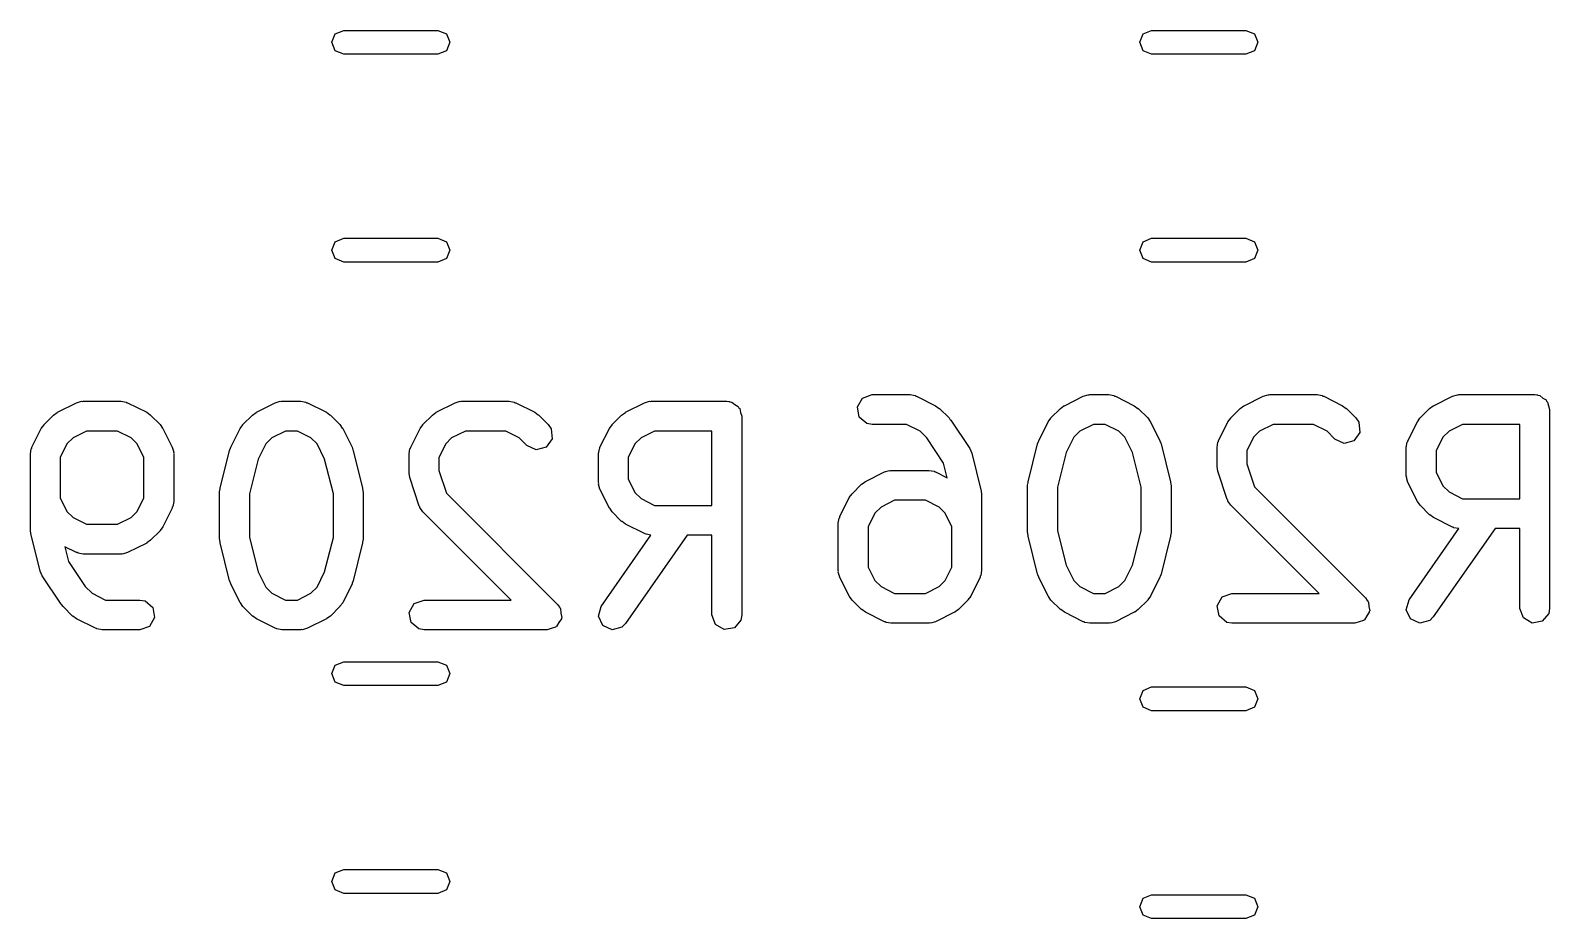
# Model space of a CAD drawing. Extents: x 109 to 192, y -153 to -42.
# Drawn here: x 184.37 to 192.01, y -81.35 to -76.89 of the extents above; entities that cross this region are included whole.
import ezdxf

# ---------------------------------------------------------------- set-up
doc = ezdxf.new("R2010")
doc.units = 0
doc.layers.add('BLACK', color=7, linetype='CONTINUOUS')

msp = doc.modelspace()

# ---------------------------------------------------------------- linework, layer by layer
at = {"layer": 'BLACK', "linetype": 'CONTINUOUS'}
for p, q in [((185.885, -76.9475), (185.902, -76.9051)), ((185.902, -76.9899), (185.885, -76.9475)), ((185.902, -76.9051), (185.945, -76.8875)), ((185.945, -76.8875), (186.419, -76.8875)), ((186.419, -76.8875), (186.462, -76.9051)), ((186.462, -76.9051), (186.479, -76.9475)), ((186.479, -76.9475), (186.462, -76.9899)), ((189.949, -76.9475), (189.966, -76.9051)), ((189.966, -76.9899), (189.949, -76.9475)), ((189.966, -76.9051), (190.009, -76.8875)), ((190.009, -76.8875), (190.483, -76.8875)), ((190.483, -76.8875), (190.526, -76.9051)), ((190.526, -76.9051), (190.543, -76.9475)), ((190.543, -76.9475), (190.526, -76.9899)), ((185.945, -77.0075), (185.902, -76.9899)), ((186.419, -77.0075), (185.945, -77.0075)), ((186.462, -76.9899), (186.419, -77.0075)), ((190.009, -77.0075), (189.966, -76.9899)), ((190.483, -77.0075), (190.009, -77.0075)), ((190.526, -76.9899), (190.483, -77.0075)), ((185.902, -77.9501), (185.945, -77.9325)), ((185.945, -77.9325), (186.419, -77.9325)), ((186.419, -77.9325), (186.462, -77.9501)), ((189.966, -77.9501), (190.009, -77.9325)), ((190.009, -77.9325), (190.483, -77.9325)), ((190.483, -77.9325), (190.526, -77.9501)), ((185.885, -77.9925), (185.902, -77.9501)), ((185.902, -78.0349), (185.885, -77.9925)), ((186.462, -77.9501), (186.479, -77.9925)), ((186.479, -77.9925), (186.462, -78.0349)), ((189.949, -77.9925), (189.966, -77.9501)), ((189.966, -78.0349), (189.949, -77.9925)), ((190.526, -77.9501), (190.543, -77.9925)), ((190.543, -77.9925), (190.526, -78.0349)), ((185.945, -78.0525), (185.902, -78.0349)), ((186.419, -78.0525), (185.945, -78.0525)), ((186.462, -78.0349), (186.419, -78.0525)), ((190.009, -78.0525), (189.966, -78.0349)), ((190.483, -78.0525), (190.009, -78.0525)), ((190.526, -78.0349), (190.483, -78.0525)), ((184.506, -78.8079), (184.601, -78.7603)), ((184.601, -78.7603), (184.626, -78.7529)), ((184.626, -78.7529), (184.63, -78.7539)), ((184.63, -78.7539), (184.634, -78.7524)), ((184.634, -78.7524), (184.825, -78.7524)), ((184.825, -78.7524), (184.851, -78.7569)), ((184.851, -78.7569), (184.854, -78.7598)), ((184.854, -78.7598), (184.858, -78.7603)), ((184.858, -78.7603), (184.954, -78.8079)), ((185.506, -78.8079), (185.601, -78.7603)), ((185.601, -78.7603), (185.626, -78.7529)), ((185.626, -78.7529), (185.63, -78.7539)), ((185.63, -78.7539), (185.634, -78.7524)), ((185.634, -78.7524), (185.73, -78.7524)), ((185.73, -78.7524), (185.755, -78.7569)), ((185.755, -78.7569), (185.759, -78.7598)), ((185.759, -78.7598), (185.763, -78.7603)), ((185.763, -78.7603), (185.858, -78.8079)), ((186.41, -78.8079), (186.506, -78.7603)), ((186.506, -78.7603), (186.531, -78.7529)), ((186.531, -78.7529), (186.535, -78.7539)), ((186.535, -78.7539), (186.539, -78.7524)), ((186.539, -78.7524), (186.777, -78.7524)), ((186.777, -78.7524), (186.803, -78.7569)), ((186.803, -78.7569), (186.806, -78.7598)), ((186.806, -78.7598), (186.811, -78.7603)), ((186.811, -78.7603), (186.906, -78.8079)), ((187.363, -78.8079), (187.458, -78.7603)), ((187.458, -78.7603), (187.483, -78.7529)), ((187.483, -78.7529), (187.487, -78.7539)), ((187.487, -78.7539), (187.492, -78.7524)), ((187.492, -78.7524), (187.872, -78.7524)), ((187.872, -78.7524), (187.882, -78.7541)), ((187.882, -78.7541), (187.885, -78.7535)), ((187.885, -78.7535), (187.888, -78.7552)), ((187.888, -78.7552), (187.898, -78.7569)), ((187.898, -78.7569), (187.913, -78.7694)), ((187.913, -78.7694), (187.93, -78.7792)), ((187.93, -78.7792), (187.932, -78.7855)), ((187.932, -78.7855), (187.937, -78.7899)), ((188.529, -78.7814), (188.555, -78.7369)), ((188.538, -78.8319), (188.529, -78.7814)), ((188.555, -78.7369), (188.603, -78.7194)), ((188.603, -78.7194), (188.794, -78.7194)), ((188.794, -78.7194), (188.819, -78.7239)), ((188.819, -78.7239), (188.823, -78.7268)), ((188.823, -78.7268), (188.827, -78.7273)), ((188.827, -78.7273), (188.922, -78.7749)), ((188.922, -78.7749), (188.94, -78.7883)), ((188.94, -78.7883), (188.942, -78.789)), ((188.942, -78.789), (188.99, -78.8366)), ((189.502, -78.8366), (189.55, -78.789)), ((189.55, -78.789), (189.568, -78.7761)), ((189.568, -78.7761), (189.57, -78.7749)), ((189.57, -78.7749), (189.665, -78.7273)), ((189.665, -78.7273), (189.69, -78.7199)), ((189.69, -78.7199), (189.694, -78.7209)), ((189.694, -78.7209), (189.698, -78.7194)), ((189.698, -78.7194), (189.794, -78.7194)), ((189.794, -78.7194), (189.819, -78.7239)), ((189.819, -78.7239), (189.823, -78.7268)), ((189.823, -78.7268), (189.827, -78.7273)), ((189.827, -78.7273), (189.922, -78.7749)), ((189.922, -78.7749), (189.94, -78.7883)), ((189.94, -78.7883), (189.942, -78.789)), ((189.942, -78.789), (189.99, -78.8366)), ((190.407, -78.8366), (190.455, -78.789)), ((190.455, -78.789), (190.473, -78.7761)), ((190.473, -78.7761), (190.474, -78.7749)), ((190.474, -78.7749), (190.57, -78.7273)), ((190.57, -78.7273), (190.595, -78.7199)), ((190.595, -78.7199), (190.599, -78.7209)), ((190.599, -78.7209), (190.603, -78.7194)), ((190.603, -78.7194), (190.841, -78.7194)), ((190.841, -78.7194), (190.867, -78.7239)), ((190.867, -78.7239), (190.87, -78.7268)), ((190.87, -78.7268), (190.875, -78.7273)), ((190.875, -78.7273), (190.97, -78.7749)), ((190.97, -78.7749), (190.988, -78.7883)), ((190.988, -78.7883), (190.99, -78.789)), ((190.99, -78.789), (191.037, -78.8366)), ((191.36, -78.8366), (191.407, -78.789)), ((191.407, -78.789), (191.426, -78.7761)), ((191.426, -78.7761), (191.427, -78.7749)), ((191.427, -78.7749), (191.522, -78.7273)), ((191.522, -78.7273), (191.547, -78.7199)), ((191.547, -78.7199), (191.551, -78.7209)), ((191.551, -78.7209), (191.556, -78.7194)), ((191.556, -78.7194), (191.936, -78.7194)), ((191.936, -78.7194), (191.946, -78.7211)), ((191.946, -78.7211), (191.95, -78.7205)), ((191.95, -78.7205), (191.952, -78.7222)), ((191.952, -78.7222), (191.962, -78.7239)), ((191.962, -78.7239), (191.977, -78.7364)), ((191.977, -78.7364), (191.994, -78.7462)), ((191.994, -78.7462), (191.996, -78.7525)), ((191.996, -78.7525), (192.001, -78.7569)), ((192.001, -78.7569), (192.005, -78.7761)), ((192.005, -78.7761), (192.011, -78.7944)), ((184.438, -78.8696), (184.486, -78.822)), ((184.486, -78.822), (184.504, -78.8091)), ((184.504, -78.8091), (184.506, -78.8079)), ((184.954, -78.8079), (184.972, -78.8213)), ((184.972, -78.8213), (184.973, -78.822)), ((184.973, -78.822), (185.021, -78.8696)), ((185.438, -78.8696), (185.486, -78.822)), ((185.486, -78.822), (185.504, -78.8091)), ((185.504, -78.8091), (185.506, -78.8079)), ((185.858, -78.8079), (185.876, -78.8213)), ((185.876, -78.8213), (185.878, -78.822)), ((185.878, -78.822), (185.926, -78.8696)), ((186.343, -78.8696), (186.391, -78.822)), ((186.391, -78.822), (186.409, -78.8091)), ((186.409, -78.8091), (186.41, -78.8079)), ((186.906, -78.8079), (186.924, -78.8213)), ((186.924, -78.8213), (186.926, -78.822)), ((186.926, -78.822), (186.973, -78.8696)), ((187.296, -78.8696), (187.343, -78.822)), ((187.343, -78.822), (187.362, -78.8091)), ((187.362, -78.8091), (187.363, -78.8079)), ((187.937, -78.7899), (187.941, -78.8091)), ((187.941, -78.8091), (187.947, -78.8274)), ((187.947, -78.8274), (187.947, -79.8274)), ((188.577, -78.8649), (188.538, -78.8319)), ((188.603, -78.8694), (188.577, -78.8649)), ((188.99, -78.8366), (188.996, -78.8459)), ((188.996, -78.8459), (188.999, -78.848)), ((188.999, -78.848), (189.094, -78.9909)), ((189.441, -78.9513), (189.488, -78.8561)), ((189.488, -78.8561), (189.502, -78.8381)), ((189.502, -78.8381), (189.502, -78.8366)), ((189.99, -78.8366), (190.002, -78.855)), ((190.002, -78.855), (190.004, -78.8561)), ((190.004, -78.8561), (190.051, -78.9513)), ((190.346, -78.9513), (190.393, -78.8561)), ((190.393, -78.8561), (190.407, -78.8381)), ((190.407, -78.8381), (190.407, -78.8366)), ((191.037, -78.8366), (191.052, -78.8579)), ((191.052, -78.8579), (191.057, -78.909)), ((191.298, -78.9513), (191.346, -78.8561)), ((191.346, -78.8561), (191.359, -78.8381)), ((191.359, -78.8381), (191.36, -78.8366)), ((192.011, -78.7944), (192.011, -79.7944)), ((184.377, -78.9843), (184.424, -78.8891)), ((184.424, -78.8891), (184.438, -78.8711)), ((184.438, -78.8711), (184.438, -78.8696)), ((184.584, -78.9366), (184.553, -78.967)), ((184.652, -78.9024), (184.584, -78.9366)), ((184.807, -78.9024), (184.652, -78.9024)), ((184.876, -78.9366), (184.807, -78.9024)), ((184.906, -78.967), (184.876, -78.9366)), ((185.021, -78.8696), (185.034, -78.888)), ((185.034, -78.888), (185.035, -78.8891)), ((185.035, -78.8891), (185.082, -78.9843)), ((185.377, -78.9843), (185.424, -78.8891)), ((185.424, -78.8891), (185.438, -78.8711)), ((185.438, -78.8711), (185.438, -78.8696)), ((185.584, -78.9366), (185.553, -78.967)), ((185.652, -78.9024), (185.584, -78.9366)), ((185.712, -78.9024), (185.652, -78.9024)), ((185.78, -78.9366), (185.712, -78.9024)), ((185.811, -78.967), (185.78, -78.9366)), ((185.926, -78.8696), (185.938, -78.888)), ((185.938, -78.888), (185.94, -78.8891)), ((185.94, -78.8891), (185.987, -78.9843)), ((186.282, -78.9843), (186.329, -78.8891)), ((186.329, -78.8891), (186.343, -78.8711)), ((186.343, -78.8711), (186.343, -78.8696)), ((186.488, -78.9366), (186.458, -78.967)), ((186.557, -78.9024), (186.488, -78.9366)), ((186.76, -78.9024), (186.557, -78.9024)), ((186.828, -78.9366), (186.76, -78.9024)), ((186.867, -78.9757), (186.828, -78.9366)), ((186.973, -78.8696), (186.988, -78.8909)), ((186.988, -78.8909), (186.993, -78.942)), ((187.234, -78.9843), (187.282, -78.8891)), ((187.282, -78.8891), (187.295, -78.8711)), ((187.295, -78.8711), (187.296, -78.8696)), ((187.441, -78.9366), (187.41, -78.967)), ((187.509, -78.9024), (187.441, -78.9366)), ((187.797, -78.9024), (187.509, -78.9024)), ((187.797, -79.2762), (187.797, -78.9024)), ((188.776, -78.8694), (188.603, -78.8694)), ((188.844, -78.9036), (188.776, -78.8694)), ((188.878, -78.9374), (188.844, -78.9036)), ((188.962, -79.0633), (188.878, -78.9374)), ((189.617, -78.934), (189.579, -79.011)), ((189.648, -78.9036), (189.617, -78.934)), ((189.716, -78.8694), (189.648, -78.9036)), ((189.776, -78.8694), (189.716, -78.8694)), ((189.844, -78.9036), (189.776, -78.8694)), ((189.875, -78.934), (189.844, -78.9036)), ((189.913, -79.011), (189.875, -78.934)), ((190.522, -78.934), (190.488, -79.0026)), ((190.552, -78.9036), (190.522, -78.934)), ((190.621, -78.8694), (190.552, -78.9036)), ((190.824, -78.8694), (190.621, -78.8694)), ((190.892, -78.9036), (190.824, -78.8694)), ((190.931, -78.9427), (190.892, -78.9036)), ((191.057, -78.909), (191.027, -78.9511)), ((191.474, -78.934), (191.44, -79.0026)), ((191.505, -78.9036), (191.474, -78.934)), ((191.573, -78.8694), (191.505, -78.9036)), ((191.861, -78.8694), (191.573, -78.8694)), ((191.861, -79.2432), (191.861, -78.8694)), ((184.369, -79.0179), (184.373, -78.9922)), ((184.369, -79.3988), (184.369, -79.0179)), ((184.373, -78.9922), (184.376, -78.9888)), ((184.376, -78.9888), (184.377, -78.9843)), ((184.553, -78.967), (184.519, -79.0356)), ((184.94, -79.0356), (184.906, -78.967)), ((185.082, -78.9843), (185.09, -79.0093)), ((185.09, -79.0093), (185.089, -79.0136)), ((185.089, -79.0136), (185.09, -79.0179)), ((185.09, -79.0179), (185.09, -79.256)), ((185.324, -79.1901), (185.371, -78.9997)), ((185.371, -78.9997), (185.376, -78.9878)), ((185.376, -78.9878), (185.377, -78.9843)), ((185.553, -78.967), (185.515, -79.044)), ((185.849, -79.044), (185.811, -78.967)), ((185.987, -78.9843), (185.991, -78.9967)), ((185.991, -78.9967), (185.993, -78.9997)), ((185.993, -78.9997), (186.04, -79.1901)), ((186.274, -79.0179), (186.278, -78.9922)), ((186.274, -79.1131), (186.274, -79.0179)), ((186.278, -78.9922), (186.281, -78.9888)), ((186.281, -78.9888), (186.282, -78.9843)), ((186.458, -78.967), (186.424, -79.0356)), ((186.914, -78.9973), (186.867, -78.9757)), ((186.963, -78.9841), (186.914, -78.9973)), ((186.993, -78.942), (186.963, -78.9841)), ((187.226, -79.0179), (187.231, -78.9922)), ((187.226, -79.1607), (187.226, -79.0179)), ((187.231, -78.9922), (187.233, -78.9888)), ((187.233, -78.9888), (187.234, -78.9843)), ((187.41, -78.967), (187.376, -79.0356)), ((189.094, -78.9909), (189.104, -79.0139)), ((189.104, -79.0139), (189.104, -79.0143)), ((189.104, -79.0143), (189.152, -79.2048)), ((189.388, -79.1571), (189.435, -78.9667)), ((189.435, -78.9667), (189.44, -78.9548)), ((189.44, -78.9548), (189.441, -78.9513)), ((189.579, -79.011), (189.535, -79.1846)), ((189.957, -79.1846), (189.913, -79.011)), ((190.051, -78.9513), (190.055, -78.9637)), ((190.055, -78.9637), (190.057, -78.9667)), ((190.057, -78.9667), (190.104, -79.1571)), ((190.338, -78.9849), (190.342, -78.9592)), ((190.338, -79.0801), (190.338, -78.9849)), ((190.342, -78.9592), (190.345, -78.9558)), ((190.345, -78.9558), (190.346, -78.9513)), ((190.488, -79.0026), (190.488, -79.0679)), ((190.978, -78.9643), (190.931, -78.9427)), ((191.027, -78.9511), (190.978, -78.9643)), ((191.29, -78.9849), (191.295, -78.9592)), ((191.29, -79.1277), (191.29, -78.9849)), ((191.295, -78.9592), (191.297, -78.9558)), ((191.297, -78.9558), (191.298, -78.9513)), ((191.44, -79.0026), (191.44, -79.11)), ((184.519, -79.0356), (184.519, -79.2382)), ((184.94, -79.2382), (184.94, -79.0356)), ((185.515, -79.044), (185.471, -79.2176)), ((185.893, -79.2176), (185.849, -79.044)), ((186.424, -79.0356), (186.424, -79.1009)), ((187.376, -79.0356), (187.376, -79.143)), ((188.981, -79.1374), (188.962, -79.0633)), ((190.338, -79.0816), (190.338, -79.0801)), ((190.342, -79.1038), (190.338, -79.0816)), ((190.488, -79.0679), (190.526, -79.1824)), ((186.274, -79.1146), (186.274, -79.1131)), ((186.278, -79.1368), (186.274, -79.1146)), ((186.325, -79.2797), (186.278, -79.1368)), ((186.424, -79.1009), (186.462, -79.2154)), ((187.228, -79.1649), (187.226, -79.1607)), ((187.227, -79.1693), (187.228, -79.1649)), ((187.234, -79.1943), (187.227, -79.1693)), ((187.376, -79.143), (187.41, -79.2115)), ((188.502, -79.2175), (188.55, -79.1699)), ((188.55, -79.1699), (188.568, -79.1571)), ((188.568, -79.1571), (188.57, -79.1559)), ((188.57, -79.1559), (188.665, -79.1083)), ((188.665, -79.1083), (188.69, -79.1008)), ((188.69, -79.1008), (188.694, -79.1019)), ((188.694, -79.1019), (188.698, -79.1003)), ((188.698, -79.1003), (188.889, -79.1003)), ((188.889, -79.1003), (188.915, -79.1049)), ((188.915, -79.1049), (188.918, -79.1077)), ((188.918, -79.1077), (188.922, -79.1083)), ((188.922, -79.1083), (188.981, -79.1374)), ((189.385, -79.1753), (189.388, -79.1606)), ((189.388, -79.1606), (189.388, -79.1571)), ((190.104, -79.1571), (190.106, -79.1721)), ((190.389, -79.2467), (190.342, -79.1038)), ((191.292, -79.1319), (191.29, -79.1277)), ((191.291, -79.1363), (191.292, -79.1319)), ((191.298, -79.1613), (191.291, -79.1363)), ((191.346, -79.2565), (191.298, -79.1613)), ((191.44, -79.11), (191.474, -79.1785)), ((184.519, -79.2382), (184.553, -79.3068)), ((184.906, -79.3068), (184.94, -79.2382)), ((185.321, -79.2083), (185.324, -79.1936)), ((185.321, -79.4464), (185.321, -79.2083)), ((185.324, -79.1936), (185.324, -79.1901)), ((185.471, -79.2176), (185.471, -79.4372)), ((185.893, -79.4372), (185.893, -79.2176)), ((186.04, -79.1901), (186.042, -79.2051)), ((186.042, -79.2051), (186.043, -79.2083)), ((186.043, -79.2083), (186.043, -79.4464)), ((186.462, -79.2154), (187.021, -79.7743)), ((187.282, -79.2895), (187.234, -79.1943)), ((187.41, -79.2115), (187.441, -79.2419)), ((187.441, -79.2419), (187.509, -79.2762)), ((188.441, -79.3323), (188.488, -79.237)), ((188.488, -79.237), (188.502, -79.219)), ((188.502, -79.219), (188.502, -79.2175)), ((189.152, -79.2048), (189.153, -79.2197)), ((189.153, -79.2197), (189.154, -79.223)), ((189.154, -79.223), (189.154, -79.6039)), ((189.385, -79.4134), (189.385, -79.1753)), ((189.535, -79.1846), (189.535, -79.4042)), ((189.957, -79.4042), (189.957, -79.1846)), ((190.106, -79.1721), (190.107, -79.1753)), ((190.107, -79.1753), (190.107, -79.4134)), ((190.392, -79.2502), (190.389, -79.2467)), ((190.526, -79.1824), (191.085, -79.7413)), ((191.474, -79.1785), (191.505, -79.2089)), ((191.505, -79.2089), (191.573, -79.2432)), ((191.573, -79.2432), (191.861, -79.2432)), ((184.553, -79.3068), (184.584, -79.3372)), ((184.876, -79.3372), (184.906, -79.3068)), ((185.082, -79.2895), (185.035, -79.3847)), ((185.083, -79.285), (185.082, -79.2895)), ((185.086, -79.2816), (185.083, -79.285)), ((185.09, -79.256), (185.086, -79.2816)), ((186.328, -79.2832), (186.325, -79.2797)), ((186.328, -79.2876), (186.328, -79.2832)), ((186.343, -79.309), (186.328, -79.2876)), ((186.787, -79.7524), (186.343, -79.309)), ((187.283, -79.2906), (187.282, -79.2895)), ((187.296, -79.309), (187.283, -79.2906)), ((187.343, -79.3566), (187.296, -79.309)), ((187.509, -79.2762), (187.797, -79.2762)), ((188.617, -79.315), (188.583, -79.3835)), ((188.648, -79.2846), (188.617, -79.315)), ((188.716, -79.2503), (188.648, -79.2846)), ((188.871, -79.2503), (188.716, -79.2503)), ((188.94, -79.2846), (188.871, -79.2503)), ((188.97, -79.315), (188.94, -79.2846)), ((189.004, -79.3835), (188.97, -79.315)), ((190.392, -79.2546), (190.392, -79.2502)), ((190.407, -79.276), (190.392, -79.2546)), ((190.851, -79.7194), (190.407, -79.276)), ((191.347, -79.2576), (191.346, -79.2565)), ((191.36, -79.276), (191.347, -79.2576)), ((191.407, -79.3236), (191.36, -79.276)), ((191.409, -79.3243), (191.407, -79.3236)), ((184.37, -79.4021), (184.369, -79.3988)), ((184.584, -79.3372), (184.652, -79.3714)), ((184.652, -79.3714), (184.807, -79.3714)), ((184.807, -79.3714), (184.876, -79.3372)), ((185.035, -79.3847), (185.021, -79.4027)), ((187.345, -79.3573), (187.343, -79.3566)), ((187.363, -79.3707), (187.345, -79.3573)), ((187.458, -79.4183), (187.363, -79.3707)), ((188.433, -79.3658), (188.437, -79.3402)), ((188.433, -79.6039), (188.433, -79.3658)), ((188.437, -79.3402), (188.44, -79.3367)), ((188.44, -79.3367), (188.441, -79.3323)), ((188.583, -79.3835), (188.583, -79.5862)), ((189.004, -79.5862), (189.004, -79.3835)), ((191.304, -79.7514), (191.554, -79.393)), ((191.427, -79.3377), (191.409, -79.3243)), ((191.737, -79.3932), (191.426, -79.8374)), ((191.522, -79.3853), (191.427, -79.3377)), ((191.526, -79.3858), (191.522, -79.3853)), ((191.53, -79.3887), (191.526, -79.3858)), ((191.554, -79.393), (191.53, -79.3887)), ((191.861, -79.3932), (191.737, -79.3932)), ((191.861, -79.7944), (191.861, -79.3932)), ((184.371, -79.417), (184.37, -79.4021)), ((184.419, -79.6075), (184.371, -79.417)), ((184.954, -79.4659), (184.858, -79.5135)), ((184.955, -79.4647), (184.954, -79.4659)), ((184.973, -79.4518), (184.955, -79.4647)), ((185.021, -79.4042), (184.973, -79.4518)), ((185.021, -79.4027), (185.021, -79.4042)), ((185.322, -79.4497), (185.321, -79.4464)), ((185.324, -79.4646), (185.322, -79.4497)), ((185.371, -79.6551), (185.324, -79.4646)), ((185.471, -79.4372), (185.515, -79.6107)), ((185.849, -79.6107), (185.893, -79.4372)), ((186.04, -79.4646), (185.993, -79.6551)), ((186.043, -79.4464), (186.04, -79.4612)), ((186.04, -79.4612), (186.04, -79.4646)), ((187.24, -79.7844), (187.49, -79.426)), ((187.673, -79.4262), (187.362, -79.8704)), ((187.462, -79.4188), (187.458, -79.4183)), ((187.466, -79.4217), (187.462, -79.4188)), ((187.49, -79.426), (187.466, -79.4217)), ((187.797, -79.4262), (187.673, -79.4262)), ((187.797, -79.8274), (187.797, -79.4262)), ((189.386, -79.4167), (189.385, -79.4134)), ((189.388, -79.4316), (189.386, -79.4167)), ((189.435, -79.6221), (189.388, -79.4316)), ((189.535, -79.4042), (189.579, -79.5777)), ((189.913, -79.5777), (189.957, -79.4042)), ((190.104, -79.4316), (190.057, -79.6221)), ((190.107, -79.4134), (190.104, -79.4282)), ((190.104, -79.4282), (190.104, -79.4316)), ((184.601, -79.5135), (184.543, -79.4844)), ((184.543, -79.4844), (184.561, -79.5585)), ((184.605, -79.514), (184.601, -79.5135)), ((184.609, -79.5169), (184.605, -79.514)), ((184.634, -79.5214), (184.609, -79.5169)), ((184.825, -79.5214), (184.634, -79.5214)), ((184.829, -79.5199), (184.825, -79.5214)), ((184.833, -79.5209), (184.829, -79.5199)), ((184.858, -79.5135), (184.833, -79.5209)), ((184.419, -79.6078), (184.419, -79.6075)), ((184.429, -79.6309), (184.419, -79.6078)), ((184.561, -79.5585), (184.645, -79.6844)), ((185.515, -79.6107), (185.553, -79.6877)), ((185.811, -79.6877), (185.849, -79.6107)), ((188.434, -79.6081), (188.433, -79.6039)), ((188.433, -79.6125), (188.434, -79.6081)), ((188.441, -79.6374), (188.433, -79.6125)), ((188.583, -79.5862), (188.617, -79.6547)), ((188.97, -79.6547), (189.004, -79.5862)), ((189.15, -79.6296), (189.147, -79.633)), ((189.154, -79.6039), (189.15, -79.6296)), ((189.437, -79.625), (189.435, -79.6221)), ((189.441, -79.6374), (189.437, -79.625)), ((189.579, -79.5777), (189.617, -79.6547)), ((189.875, -79.6547), (189.913, -79.5777)), ((190.057, -79.6221), (190.052, -79.6339)), ((184.524, -79.7737), (184.429, -79.6309)), ((184.645, -79.6844), (184.679, -79.7181)), ((185.373, -79.658), (185.371, -79.6551)), ((185.377, -79.6704), (185.373, -79.658)), ((185.424, -79.7657), (185.377, -79.6704)), ((185.553, -79.6877), (185.584, -79.7181)), ((185.78, -79.7181), (185.811, -79.6877)), ((185.987, -79.6704), (185.94, -79.7657)), ((185.988, -79.6669), (185.987, -79.6704)), ((185.993, -79.6551), (185.988, -79.6669)), ((188.488, -79.7327), (188.441, -79.6374)), ((188.617, -79.6547), (188.648, -79.6851)), ((188.648, -79.6851), (188.716, -79.7194)), ((188.871, -79.7194), (188.94, -79.6851)), ((188.94, -79.6851), (188.97, -79.6547)), ((189.146, -79.6374), (189.099, -79.7327)), ((189.147, -79.633), (189.146, -79.6374)), ((189.488, -79.7327), (189.441, -79.6374)), ((189.617, -79.6547), (189.648, -79.6851)), ((189.648, -79.6851), (189.716, -79.7194)), ((189.776, -79.7194), (189.844, -79.6851)), ((189.844, -79.6851), (189.875, -79.6547)), ((190.051, -79.6374), (190.004, -79.7327)), ((190.052, -79.6339), (190.051, -79.6374)), ((184.527, -79.7758), (184.524, -79.7737)), ((184.534, -79.7852), (184.527, -79.7758)), ((184.679, -79.7181), (184.747, -79.7524)), ((184.747, -79.7524), (184.92, -79.7524)), ((184.92, -79.7524), (184.946, -79.7569)), ((184.946, -79.7569), (184.985, -79.7899)), ((185.426, -79.7668), (185.424, -79.7657)), ((185.438, -79.7852), (185.426, -79.7668)), ((185.584, -79.7181), (185.652, -79.7524)), ((185.652, -79.7524), (185.712, -79.7524)), ((185.712, -79.7524), (185.78, -79.7181)), ((185.94, -79.7657), (185.926, -79.7837)), ((186.275, -79.8144), (186.3, -79.7699)), ((186.3, -79.7699), (186.349, -79.7524)), ((186.349, -79.7524), (186.787, -79.7524)), ((187.021, -79.7743), (187.03, -79.7878)), ((188.49, -79.7338), (188.488, -79.7327)), ((188.502, -79.7522), (188.49, -79.7338)), ((188.55, -79.7998), (188.502, -79.7522)), ((188.716, -79.7194), (188.871, -79.7194)), ((189.085, -79.7522), (189.037, -79.7998)), ((189.099, -79.7327), (189.085, -79.7507)), ((189.085, -79.7507), (189.085, -79.7522)), ((189.49, -79.7338), (189.488, -79.7327)), ((189.502, -79.7522), (189.49, -79.7338)), ((189.55, -79.7998), (189.502, -79.7522)), ((189.716, -79.7194), (189.776, -79.7194)), ((189.99, -79.7522), (189.942, -79.7998)), ((190.004, -79.7327), (189.99, -79.7507)), ((189.99, -79.7507), (189.99, -79.7522)), ((190.339, -79.7814), (190.364, -79.7369)), ((190.348, -79.8319), (190.339, -79.7814)), ((190.364, -79.7369), (190.413, -79.7194)), ((190.413, -79.7194), (190.851, -79.7194)), ((191.085, -79.7413), (191.094, -79.7548)), ((191.094, -79.7548), (191.097, -79.7569)), ((191.097, -79.7569), (191.097, -79.7589)), ((191.097, -79.7589), (191.1, -79.7627)), ((191.1, -79.7627), (191.102, -79.7852)), ((191.29, -79.8009), (191.304, -79.7514)), ((184.581, -79.8328), (184.534, -79.7852)), ((184.583, -79.8335), (184.581, -79.8328)), ((184.601, -79.8468), (184.583, -79.8335)), ((184.696, -79.8945), (184.601, -79.8468)), ((184.994, -79.8404), (184.968, -79.8848)), ((184.985, -79.7899), (184.994, -79.8404)), ((185.486, -79.8328), (185.438, -79.7852)), ((185.488, -79.8335), (185.486, -79.8328)), ((185.506, -79.8468), (185.488, -79.8335)), ((185.601, -79.8945), (185.506, -79.8468)), ((185.858, -79.8468), (185.763, -79.8945)), ((185.86, -79.8457), (185.858, -79.8468)), ((185.878, -79.8328), (185.86, -79.8457)), ((185.926, -79.7852), (185.878, -79.8328)), ((185.926, -79.7837), (185.926, -79.7852)), ((186.284, -79.8649), (186.275, -79.8144)), ((187.04, -79.8468), (187.027, -79.8653)), ((187.03, -79.7878), (187.033, -79.7899)), ((187.033, -79.7899), (187.033, -79.7919)), ((187.033, -79.7919), (187.036, -79.7957)), ((187.036, -79.7957), (187.038, -79.8182)), ((187.038, -79.8182), (187.042, -79.8404)), ((187.042, -79.8404), (187.04, -79.8434)), ((187.04, -79.8434), (187.04, -79.8468)), ((187.226, -79.8339), (187.24, -79.7844)), ((187.248, -79.8804), (187.226, -79.8339)), ((187.815, -79.8756), (187.797, -79.8274)), ((187.943, -79.853), (187.91, -79.8923)), ((187.947, -79.8274), (187.943, -79.853)), ((188.552, -79.8005), (188.55, -79.7998)), ((188.57, -79.8138), (188.552, -79.8005)), ((188.665, -79.8615), (188.57, -79.8138)), ((189.018, -79.8138), (188.922, -79.8615)), ((189.019, -79.8127), (189.018, -79.8138)), ((189.037, -79.7998), (189.019, -79.8127)), ((189.552, -79.8005), (189.55, -79.7998)), ((189.57, -79.8138), (189.552, -79.8005)), ((189.665, -79.8615), (189.57, -79.8138)), ((189.922, -79.8138), (189.827, -79.8615)), ((189.924, -79.8127), (189.922, -79.8138)), ((189.942, -79.7998), (189.924, -79.8127)), ((190.387, -79.8649), (190.348, -79.8319)), ((191.075, -79.8558), (191.053, -79.8617)), ((191.077, -79.853), (191.075, -79.8558)), ((191.08, -79.8518), (191.077, -79.853)), ((191.091, -79.8323), (191.08, -79.8518)), ((191.104, -79.8138), (191.091, -79.8323)), ((191.102, -79.7852), (191.106, -79.8074)), ((191.106, -79.8074), (191.104, -79.8104)), ((191.104, -79.8104), (191.104, -79.8138)), ((191.312, -79.8474), (191.29, -79.8009)), ((191.359, -79.8691), (191.312, -79.8474)), ((191.408, -79.8558), (191.359, -79.8691)), ((191.426, -79.8374), (191.408, -79.8558)), ((191.879, -79.8426), (191.861, -79.7944)), ((191.923, -79.8682), (191.879, -79.8426)), ((192.007, -79.82), (191.974, -79.8593)), ((192.011, -79.7944), (192.007, -79.82)), ((184.701, -79.895), (184.696, -79.8945)), ((184.704, -79.8979), (184.701, -79.895)), ((184.73, -79.9024), (184.704, -79.8979)), ((184.92, -79.9024), (184.73, -79.9024)), ((184.968, -79.8848), (184.92, -79.9024)), ((185.605, -79.895), (185.601, -79.8945)), ((185.609, -79.8979), (185.605, -79.895)), ((185.634, -79.9024), (185.609, -79.8979)), ((185.73, -79.9024), (185.634, -79.9024)), ((185.734, -79.9008), (185.73, -79.9024)), ((185.738, -79.9019), (185.734, -79.9008)), ((185.763, -79.8945), (185.738, -79.9019)), ((186.323, -79.8979), (186.284, -79.8649)), ((186.349, -79.9024), (186.323, -79.8979)), ((186.968, -79.9024), (186.349, -79.9024)), ((186.989, -79.8947), (186.968, -79.9024)), ((187.011, -79.8888), (186.989, -79.8947)), ((187.013, -79.886), (187.011, -79.8888)), ((187.016, -79.8848), (187.013, -79.886)), ((187.027, -79.8653), (187.016, -79.8848)), ((187.295, -79.9021), (187.248, -79.8804)), ((187.344, -79.8888), (187.295, -79.9021)), ((187.362, -79.8704), (187.344, -79.8888)), ((187.859, -79.9012), (187.815, -79.8756)), ((187.91, -79.8923), (187.859, -79.9012)), ((188.669, -79.862), (188.665, -79.8615)), ((188.673, -79.8649), (188.669, -79.862)), ((188.698, -79.8694), (188.673, -79.8649)), ((188.889, -79.8694), (188.698, -79.8694)), ((188.893, -79.8678), (188.889, -79.8694)), ((188.897, -79.8689), (188.893, -79.8678)), ((188.922, -79.8615), (188.897, -79.8689)), ((189.669, -79.862), (189.665, -79.8615)), ((189.673, -79.8649), (189.669, -79.862)), ((189.698, -79.8694), (189.673, -79.8649)), ((189.794, -79.8694), (189.698, -79.8694)), ((189.798, -79.8678), (189.794, -79.8694)), ((189.802, -79.8689), (189.798, -79.8678)), ((189.827, -79.8615), (189.802, -79.8689)), ((190.413, -79.8694), (190.387, -79.8649)), ((191.032, -79.8694), (190.413, -79.8694)), ((191.053, -79.8617), (191.032, -79.8694)), ((191.974, -79.8593), (191.923, -79.8682)), ((185.885, -80.1225), (185.902, -80.0801)), ((185.902, -80.0801), (185.945, -80.0625)), ((185.945, -80.0625), (186.419, -80.0625)), ((186.419, -80.0625), (186.462, -80.0801)), ((186.462, -80.0801), (186.479, -80.1225)), ((185.902, -80.1649), (185.885, -80.1225)), ((186.479, -80.1225), (186.462, -80.1649)), ((185.945, -80.1825), (185.902, -80.1649)), ((186.419, -80.1825), (185.945, -80.1825)), ((186.462, -80.1649), (186.419, -80.1825)), ((189.949, -80.2495), (189.966, -80.2071)), ((189.966, -80.2071), (190.009, -80.1895)), ((190.009, -80.1895), (190.483, -80.1895)), ((190.483, -80.1895), (190.526, -80.2071)), ((190.526, -80.2071), (190.543, -80.2495)), ((189.966, -80.2919), (189.949, -80.2495)), ((190.009, -80.3095), (189.966, -80.2919)), ((190.483, -80.3095), (190.009, -80.3095)), ((190.526, -80.2919), (190.483, -80.3095)), ((190.543, -80.2495), (190.526, -80.2919)), ((185.885, -81.1675), (185.902, -81.1251)), ((185.902, -81.1251), (185.945, -81.1075)), ((185.945, -81.1075), (186.419, -81.1075)), ((186.419, -81.1075), (186.462, -81.1251)), ((186.462, -81.1251), (186.479, -81.1675)), ((185.902, -81.2099), (185.885, -81.1675)), ((185.945, -81.2275), (185.902, -81.2099)), ((186.419, -81.2275), (185.945, -81.2275)), ((186.462, -81.2099), (186.419, -81.2275)), ((186.479, -81.1675), (186.462, -81.2099)), ((189.949, -81.2945), (189.966, -81.2521)), ((189.966, -81.3369), (189.949, -81.2945)), ((189.966, -81.2521), (190.009, -81.2345)), ((190.009, -81.2345), (190.483, -81.2345)), ((190.483, -81.2345), (190.526, -81.2521)), ((190.526, -81.2521), (190.543, -81.2945)), ((190.543, -81.2945), (190.526, -81.3369)), ((190.009, -81.3545), (189.966, -81.3369)), ((190.483, -81.3545), (190.009, -81.3545)), ((190.526, -81.3369), (190.483, -81.3545))]:
    msp.add_line(p, q, dxfattribs=at)

doc.saveas('drawing.dxf')
